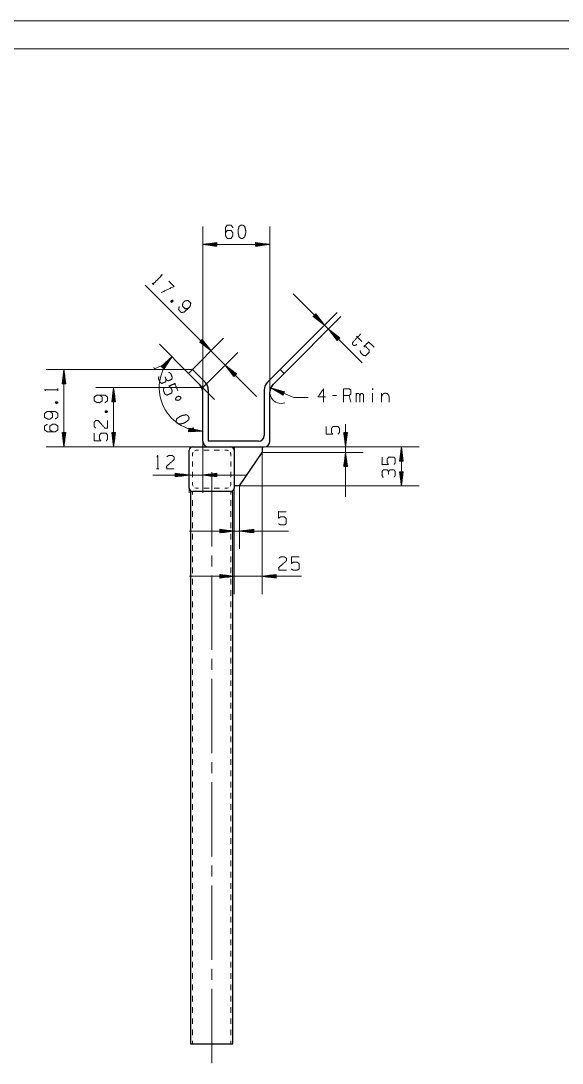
# Model space of a CAD drawing. Header units: millimetres. Extents: x 0 to 420, y 0 to 297.
# Drawn here: x 202.9 to 299.6, y 110.7 to 297 of the extents above; entities that cross this region are included whole.
import ezdxf

# ---------------------------------------------------------------- set-up
doc = ezdxf.new("R2010")
doc.units = ezdxf.units.MM
doc.layers.add('101', color=7, linetype='Continuous', true_color=0xffffff)

msp = doc.modelspace()

# ---------------------------------------------------------------- linework, layer by layer
at = {"layer": '101', "color": 133, "linetype": 'Continuous', "lineweight": 18}
for p, q in [((420, 297), (0, 297)), ((415, 292), (25, 292))]:
    msp.add_line(p, q, dxfattribs=at)
at = {"layer": '101', "color": 22, "linetype": 'Continuous', "lineweight": 18}
for p, q in [((235.39, 230.61), (235.39, 260.21)), ((247.39, 230.61), (247.39, 260.21)), ((237.93, 257.37), (235.39, 257.03)), ((237.93, 257.16), (236.36, 257.16)), ((237.93, 257.21), (236.74, 257.21)), ((237.93, 257.26), (237.13, 257.26)), ((237.93, 257.31), (237.51, 257.31)), ((237.93, 257.36), (237.9, 257.36)), ((237.93, 257.36), (237.9, 257.36)), ((237.93, 256.7), (237.93, 257.37)), ((244.85, 257.37), (244.85, 256.7)), ((247.39, 257.03), (244.85, 257.37)), ((244.85, 257.36), (244.88, 257.36)), ((244.85, 257.36), (244.88, 257.36)), ((244.85, 257.31), (245.27, 257.31)), ((244.85, 257.26), (245.66, 257.26)), ((244.85, 257.21), (246.04, 257.21)), ((244.85, 257.16), (246.43, 257.16)), ((235.39, 257.03), (237.93, 256.7)), ((247.39, 257.03), (235.39, 257.03)), ((237.93, 257.06), (235.58, 257.06)), ((237.93, 257.01), (235.58, 257.01)), ((237.93, 257.11), (235.97, 257.11)), ((237.93, 256.96), (235.97, 256.96)), ((237.93, 256.9), (236.36, 256.9)), ((237.93, 256.85), (236.74, 256.85)), ((237.93, 256.8), (237.13, 256.8)), ((237.93, 256.75), (237.51, 256.75)), ((237.93, 256.7), (237.9, 256.7)), ((237.93, 256.7), (237.9, 256.7)), ((244.85, 257.11), (246.81, 257.11)), ((244.85, 257.06), (247.2, 257.06)), ((244.85, 256.7), (247.39, 257.03)), ((244.85, 257.01), (247.2, 257.01)), ((244.85, 256.96), (246.81, 256.96)), ((244.85, 256.9), (246.43, 256.9)), ((244.85, 256.85), (246.04, 256.85)), ((244.85, 256.8), (245.66, 256.8)), ((244.85, 256.75), (245.27, 256.75)), ((244.85, 256.7), (244.88, 256.7)), ((244.85, 256.7), (244.88, 256.7)), ((225.13, 249.75), (245.03, 229.85)), ((263.88, 235.89), (251.54, 248.22)), ((249.22, 234.68), (259.4, 244.86)), ((249.93, 233.97), (260.1, 244.15)), ((255.59, 244.64), (255.12, 244.17)), ((255.12, 244.17), (255.14, 244.15)), ((255.12, 244.17), (255.14, 244.15)), ((255.12, 244.17), (257.15, 242.61)), ((255.16, 244.21), (255.45, 243.91)), ((255.19, 244.25), (255.76, 243.68)), ((255.23, 244.28), (256.07, 243.44)), ((255.26, 244.32), (256.38, 243.2)), ((255.3, 244.35), (256.69, 242.97)), ((255.34, 244.39), (257, 242.73)), ((255.37, 244.42), (257.03, 242.77)), ((255.41, 244.46), (256.8, 243.07)), ((255.44, 244.5), (256.56, 243.38)), ((255.48, 244.53), (256.32, 243.69)), ((255.52, 244.57), (256.08, 244)), ((255.55, 244.6), (255.85, 244.31)), ((255.59, 244.64), (255.61, 244.62)), ((255.59, 244.64), (255.61, 244.62)), ((257.15, 242.61), (255.59, 244.64)), ((259.89, 240.34), (257.86, 241.9)), ((257.86, 241.9), (259.42, 239.87)), ((259.64, 240.09), (257.98, 241.75)), ((259.67, 240.13), (258.01, 241.79)), ((259.6, 240.05), (258.21, 241.44)), ((259.71, 240.16), (258.32, 241.55)), ((259.56, 240.02), (258.45, 241.13)), ((259.74, 240.2), (258.63, 241.31)), ((259.53, 239.98), (258.69, 240.82)), ((259.49, 239.95), (258.92, 240.51)), ((259.78, 240.23), (258.94, 241.07)), ((259.82, 240.27), (259.25, 240.84)), ((259.85, 240.31), (259.56, 240.6)), ((259.89, 240.34), (259.86, 240.36)), ((259.89, 240.34), (259.86, 240.36)), ((232.86, 233.97), (227.64, 239.19)), ((232.86, 233.97), (239.13, 240.25)), ((235.32, 240.03), (234.85, 239.56)), ((234.85, 239.56), (234.88, 239.54)), ((234.85, 239.56), (234.88, 239.54)), ((234.85, 239.56), (236.88, 238)), ((234.89, 239.6), (235.18, 239.3)), ((234.92, 239.63), (235.49, 239.07)), ((234.96, 239.67), (235.8, 238.83)), ((235, 239.71), (236.11, 238.59)), ((235.03, 239.74), (236.42, 238.36)), ((235.07, 239.78), (236.73, 238.12)), ((235.1, 239.81), (236.76, 238.15)), ((235.14, 239.85), (236.53, 238.46)), ((235.18, 239.89), (236.29, 238.77)), ((235.21, 239.92), (236.05, 239.08)), ((235.25, 239.96), (235.82, 239.39)), ((235.28, 239.99), (235.58, 239.7)), ((235.32, 240.03), (235.34, 240.01)), ((235.32, 240.03), (235.34, 240.01)), ((236.88, 238), (235.32, 240.03)), ((259.46, 239.91), (259.16, 240.21)), ((259.42, 239.87), (259.4, 239.9)), ((259.42, 239.87), (259.4, 239.9)), ((259.42, 239.87), (259.89, 240.34)), ((229.89, 236.94), (227.99, 235.22)), ((228.22, 235.02), (229.74, 236.81)), ((228.26, 234.99), (229.78, 236.78)), ((228.5, 234.79), (229.89, 236.94)), ((235.39, 231.44), (241.66, 237.71)), ((227.99, 235.22), (228.01, 235.25)), ((227.99, 235.22), (228.01, 235.25)), ((227.99, 235.22), (228.5, 234.79)), ((228.03, 235.19), (228.3, 235.51)), ((228.07, 235.16), (228.59, 235.77)), ((228.11, 235.12), (228.88, 236.03)), ((228.15, 235.09), (229.17, 236.29)), ((228.18, 235.06), (229.45, 236.55)), ((228.3, 234.96), (229.57, 236.45)), ((228.34, 234.92), (229.36, 236.12)), ((228.38, 234.89), (229.15, 235.8)), ((228.42, 234.86), (228.94, 235.47)), ((228.45, 234.83), (228.73, 235.14)), ((228.49, 234.79), (228.51, 234.82)), ((228.49, 234.79), (228.51, 234.82)), ((241.45, 233.9), (239.42, 235.46)), ((239.42, 235.46), (240.98, 233.43)), ((241.2, 233.65), (239.54, 235.31)), ((241.23, 233.69), (239.57, 235.35)), ((241.16, 233.61), (239.77, 235)), ((241.27, 233.72), (239.88, 235.11)), ((241.3, 233.76), (240.19, 234.87)), ((233.56, 234.68), (207.42, 234.68)), ((210.59, 234.68), (210.26, 232.14)), ((210.36, 232.14), (210.36, 232.94)), ((210.41, 232.14), (210.41, 233.33)), ((210.46, 232.14), (210.46, 233.72)), ((210.51, 232.14), (210.51, 234.1)), ((210.57, 232.14), (210.57, 234.49)), ((210.92, 232.14), (210.59, 234.68)), ((210.59, 220.85), (210.59, 234.68)), ((210.62, 232.14), (210.62, 234.49)), ((210.67, 232.14), (210.67, 234.1)), ((210.72, 232.14), (210.72, 233.72)), ((210.77, 232.14), (210.77, 233.33)), ((210.82, 232.14), (210.82, 232.94)), ((241.12, 233.58), (240.01, 234.69)), ((241.09, 233.54), (240.25, 234.38)), ((241.05, 233.51), (240.48, 234.08)), ((241.34, 233.79), (240.5, 234.64)), ((241.02, 233.47), (240.72, 233.77)), ((241.38, 233.83), (240.81, 234.4)), ((240.98, 233.43), (240.96, 233.46)), ((240.98, 233.43), (240.96, 233.46)), ((240.98, 233.43), (241.45, 233.9)), ((241.41, 233.87), (241.12, 234.16)), ((241.45, 233.9), (241.43, 233.92)), ((241.45, 233.9), (241.43, 233.92)), ((210.26, 232.14), (210.26, 232.17)), ((210.26, 232.14), (210.26, 232.17)), ((210.26, 232.14), (210.92, 232.14)), ((210.31, 232.14), (210.31, 232.56)), ((210.87, 232.14), (210.87, 232.56)), ((210.92, 232.14), (210.92, 232.17)), ((210.92, 232.14), (210.92, 232.17)), ((235.39, 231.44), (216.3, 231.44)), ((219.47, 231.44), (219.14, 228.9)), ((219.44, 228.9), (219.44, 231.24)), ((219.8, 228.9), (219.47, 231.44)), ((219.47, 231.44), (219.47, 220.85)), ((219.5, 228.9), (219.5, 231.24)), ((250.02, 230.71), (247.54, 231.37)), ((247.54, 231.37), (249.76, 230.09)), ((251.69, 229.66), (247.54, 231.37)), ((249.88, 230.38), (247.71, 231.28)), ((249.9, 230.43), (247.73, 231.32)), ((249.86, 230.33), (248.05, 231.08)), ((249.92, 230.47), (248.11, 231.22)), ((249.94, 230.52), (248.48, 231.12)), ((219.19, 228.9), (219.19, 229.32)), ((219.24, 228.9), (219.24, 229.7)), ((219.29, 228.9), (219.29, 230.09)), ((219.34, 228.9), (219.34, 230.47)), ((219.39, 228.9), (219.39, 230.86)), ((219.55, 228.9), (219.55, 230.86)), ((219.6, 228.9), (219.6, 230.47)), ((219.65, 228.9), (219.65, 230.09)), ((219.7, 228.9), (219.7, 229.7)), ((219.75, 228.9), (219.75, 229.32)), ((249.84, 230.29), (248.39, 230.89)), ((249.82, 230.24), (248.72, 230.69)), ((249.96, 230.57), (248.86, 231.02)), ((249.8, 230.19), (249.06, 230.5)), ((249.98, 230.61), (249.24, 230.92)), ((249.78, 230.14), (249.4, 230.3)), ((250, 230.66), (249.61, 230.82)), ((249.76, 230.1), (249.73, 230.11)), ((249.76, 230.1), (249.73, 230.11)), ((249.76, 230.09), (250.02, 230.71)), ((250.02, 230.71), (249.99, 230.72)), ((250.02, 230.71), (249.99, 230.72)), ((254.23, 229.66), (251.69, 229.66)), ((219.14, 228.9), (219.14, 228.93)), ((219.14, 228.9), (219.14, 228.93)), ((219.14, 228.9), (219.8, 228.9)), ((219.8, 228.9), (219.8, 228.93)), ((219.8, 228.9), (219.8, 228.93)), ((232.89, 224.19), (232.83, 223.53)), ((232.83, 223.53), (235.39, 223.65)), ((232.84, 223.63), (233.64, 223.57)), ((232.85, 223.78), (234.81, 223.62)), ((232.85, 223.73), (234.42, 223.6)), ((232.85, 223.68), (234.03, 223.59)), ((232.86, 223.88), (235.2, 223.69)), ((232.86, 223.83), (235.2, 223.64)), ((232.87, 224.04), (234.06, 223.94)), ((232.87, 223.99), (234.44, 223.86)), ((232.87, 223.93), (234.82, 223.78)), ((232.88, 224.14), (233.3, 224.1)), ((232.88, 224.09), (233.68, 224.02)), ((232.89, 224.19), (232.92, 224.19)), ((232.89, 224.19), (232.92, 224.19)), ((235.39, 223.65), (232.89, 224.19)), ((260.92, 224.9), (260.92, 211.91)), ((210.26, 223.39), (210.26, 223.36)), ((210.26, 223.39), (210.26, 223.36)), ((210.26, 223.39), (210.59, 220.85)), ((210.92, 223.39), (210.26, 223.39)), ((210.31, 223.39), (210.31, 222.97)), ((210.36, 223.39), (210.36, 222.59)), ((210.41, 223.39), (210.41, 222.2)), ((210.46, 223.39), (210.46, 221.82)), ((210.51, 223.39), (210.51, 221.43)), ((210.57, 223.39), (210.57, 221.04)), ((210.59, 220.85), (210.92, 223.39)), ((210.62, 223.39), (210.62, 221.04)), ((210.67, 223.39), (210.67, 221.43)), ((210.72, 223.39), (210.72, 221.82)), ((210.77, 223.39), (210.77, 222.2)), ((210.82, 223.39), (210.82, 222.59)), ((210.87, 223.39), (210.87, 222.97)), ((210.92, 223.39), (210.92, 223.36)), ((210.92, 223.39), (210.92, 223.36)), ((219.14, 223.39), (219.14, 223.36)), ((219.14, 223.39), (219.14, 223.36)), ((219.14, 223.39), (219.47, 220.85)), ((219.8, 223.39), (219.14, 223.39)), ((219.19, 223.39), (219.19, 222.97)), ((219.24, 223.39), (219.24, 222.59)), ((219.29, 223.39), (219.29, 222.2)), ((219.34, 223.39), (219.34, 221.82)), ((219.39, 223.39), (219.39, 221.43)), ((219.44, 223.39), (219.44, 221.04)), ((219.47, 220.85), (219.8, 223.39)), ((219.5, 223.39), (219.5, 221.04)), ((219.55, 223.39), (219.55, 221.43)), ((219.6, 223.39), (219.6, 221.82)), ((219.65, 223.39), (219.65, 222.2)), ((219.7, 223.39), (219.7, 222.59)), ((219.75, 223.39), (219.75, 222.97)), ((219.8, 223.39), (219.8, 223.36)), ((219.8, 223.39), (219.8, 223.36)), ((232.83, 223.53), (232.86, 223.53)), ((232.83, 223.53), (232.86, 223.53)), ((232.84, 223.58), (233.25, 223.55)), ((235.39, 221.85), (235.39, 212.64)), ((260.59, 223.39), (260.59, 223.36)), ((260.59, 223.39), (260.59, 223.36)), ((260.59, 223.39), (260.92, 220.85)), ((261.26, 223.39), (260.59, 223.39)), ((260.64, 223.39), (260.64, 222.97)), ((260.69, 223.39), (260.69, 222.59)), ((260.74, 223.39), (260.74, 222.2)), ((260.79, 223.39), (260.79, 221.82)), ((260.85, 223.39), (260.85, 221.43)), ((260.9, 223.39), (260.9, 221.04)), ((260.92, 220.85), (261.26, 223.39)), ((260.95, 223.39), (260.95, 221.04)), ((261, 223.39), (261, 221.43)), ((261.05, 223.39), (261.05, 221.82)), ((261.1, 223.39), (261.1, 222.2)), ((261.15, 223.39), (261.15, 222.59)), ((261.2, 223.39), (261.2, 222.97)), ((261.25, 223.39), (261.25, 223.36)), ((261.25, 223.39), (261.25, 223.36)), ((236.39, 220.85), (207.42, 220.85)), ((233.59, 220.85), (216.3, 220.85)), ((245.99, 220.85), (274.08, 220.85)), ((246.39, 220.85), (264.1, 220.85)), ((270.9, 220.85), (270.57, 218.31)), ((270.78, 218.31), (270.78, 219.89)), ((270.83, 218.31), (270.83, 220.27)), ((270.88, 218.31), (270.88, 220.66)), ((271.24, 218.31), (270.9, 220.85)), ((270.9, 220.85), (270.9, 213.85)), ((270.93, 218.31), (270.93, 220.66)), ((270.98, 218.31), (270.98, 220.27)), ((271.03, 218.31), (271.03, 219.89)), ((245.99, 219.85), (264.1, 219.85)), ((245.99, 219.85), (245.99, 194.53)), ((260.92, 219.85), (260.59, 217.31)), ((260.69, 217.31), (260.69, 218.12)), ((260.74, 217.31), (260.74, 218.5)), ((260.79, 217.31), (260.79, 218.89)), ((260.85, 217.31), (260.85, 219.27)), ((260.9, 217.31), (260.9, 219.66)), ((261.26, 217.31), (260.92, 219.85)), ((260.95, 217.31), (260.95, 219.66)), ((261, 217.31), (261, 219.27)), ((261.05, 217.31), (261.05, 218.89)), ((261.1, 217.31), (261.1, 218.5)), ((261.15, 217.31), (261.15, 218.12)), ((270.57, 218.31), (270.57, 218.34)), ((270.57, 218.31), (270.57, 218.34)), ((270.57, 218.31), (271.24, 218.31)), ((270.62, 218.31), (270.62, 218.73)), ((270.68, 218.31), (270.68, 219.12)), ((270.73, 218.31), (270.73, 219.5)), ((271.08, 218.31), (271.08, 219.5)), ((271.13, 218.31), (271.13, 219.12)), ((271.18, 218.31), (271.18, 218.73)), ((271.23, 218.31), (271.23, 218.34)), ((271.23, 218.31), (271.23, 218.34)), ((230.45, 216.14), (230.48, 216.14)), ((230.45, 216.14), (230.48, 216.14)), ((230.45, 216.14), (230.45, 215.48)), ((232.99, 215.81), (230.45, 216.14)), ((237.93, 216.14), (235.39, 215.81)), ((237.93, 216.14), (237.9, 216.14)), ((237.93, 216.14), (237.9, 216.14)), ((237.93, 215.48), (237.93, 216.14)), ((260.59, 217.31), (260.59, 217.34)), ((260.59, 217.31), (260.59, 217.34)), ((260.59, 217.31), (261.26, 217.31)), ((260.64, 217.31), (260.64, 217.73)), ((261.2, 217.31), (261.2, 217.73)), ((261.25, 217.31), (261.25, 217.34)), ((261.25, 217.31), (261.25, 217.34)), ((270.57, 216.39), (270.57, 216.36)), ((270.57, 216.39), (270.57, 216.36)), ((270.57, 216.39), (270.9, 213.85)), ((271.24, 216.39), (270.57, 216.39)), ((270.62, 216.39), (270.62, 215.97)), ((270.68, 216.39), (270.68, 215.59)), ((270.73, 216.39), (270.73, 215.2)), ((270.78, 216.39), (270.78, 214.82)), ((270.83, 216.39), (270.83, 214.43)), ((270.88, 216.39), (270.88, 214.05)), ((270.9, 213.85), (271.24, 216.39)), ((270.93, 216.39), (270.93, 214.05)), ((270.98, 216.39), (270.98, 214.43)), ((271.03, 216.39), (271.03, 214.82)), ((271.08, 216.39), (271.08, 215.2)), ((271.13, 216.39), (271.13, 215.59)), ((271.18, 216.39), (271.18, 215.97)), ((271.23, 216.39), (271.23, 216.36)), ((271.23, 216.39), (271.23, 216.36)), ((226.5, 215.81), (243.33, 215.81)), ((230.45, 216.09), (230.87, 216.09)), ((230.45, 216.04), (231.26, 216.04)), ((230.45, 215.99), (231.64, 215.99)), ((230.45, 215.94), (232.03, 215.94)), ((230.45, 215.89), (232.41, 215.89)), ((230.45, 215.84), (232.8, 215.84)), ((230.45, 215.48), (232.99, 215.81)), ((230.45, 215.79), (232.8, 215.79)), ((230.45, 215.73), (232.41, 215.73)), ((230.45, 215.68), (232.03, 215.68)), ((230.45, 215.63), (231.64, 215.63)), ((230.45, 215.58), (231.26, 215.58)), ((230.45, 215.53), (230.87, 215.53)), ((230.45, 215.48), (230.48, 215.48)), ((230.45, 215.48), (230.48, 215.48)), ((235.39, 215.81), (237.93, 215.48)), ((237.93, 215.84), (235.58, 215.84)), ((237.93, 215.79), (235.58, 215.79)), ((237.93, 215.89), (235.97, 215.89)), ((237.93, 215.73), (235.97, 215.73)), ((237.93, 215.94), (236.36, 215.94)), ((237.93, 215.68), (236.36, 215.68)), ((237.93, 215.99), (236.74, 215.99)), ((237.93, 215.63), (236.74, 215.63)), ((237.93, 216.04), (237.13, 216.04)), ((237.93, 215.58), (237.13, 215.58)), ((237.93, 216.09), (237.51, 216.09)), ((237.93, 215.53), (237.51, 215.53)), ((237.93, 215.48), (237.9, 215.48)), ((237.93, 215.48), (237.9, 215.48)), ((232.99, 213.45), (232.99, 212.64)), ((240.99, 213.85), (240.99, 202.61)), ((240.99, 213.45), (240.99, 194.53)), ((241.99, 213.85), (241.99, 202.61)), ((241.99, 213.85), (274.08, 213.85)), ((233.05, 205.79), (250.75, 205.79)), ((238.45, 206.12), (238.48, 206.12)), ((238.45, 206.12), (238.48, 206.12)), ((238.45, 206.12), (238.45, 205.45)), ((240.99, 205.79), (238.45, 206.12)), ((238.45, 206.07), (238.87, 206.07)), ((238.45, 206.02), (239.26, 206.02)), ((238.45, 205.97), (239.64, 205.97)), ((238.45, 205.92), (240.03, 205.92)), ((238.45, 205.87), (240.41, 205.87)), ((238.45, 205.81), (240.8, 205.81)), ((238.45, 205.45), (240.99, 205.79)), ((238.45, 205.76), (240.8, 205.76)), ((238.45, 205.71), (240.41, 205.71)), ((238.45, 205.66), (240.03, 205.66)), ((238.45, 205.61), (239.64, 205.61)), ((238.45, 205.56), (239.26, 205.56)), ((238.45, 205.51), (238.87, 205.51)), ((238.45, 205.46), (238.48, 205.46)), ((238.45, 205.46), (238.48, 205.46)), ((244.53, 206.12), (241.99, 205.79)), ((241.99, 205.79), (244.53, 205.45)), ((244.53, 205.81), (242.18, 205.81)), ((244.53, 205.76), (242.18, 205.76)), ((244.53, 205.87), (242.57, 205.87)), ((244.53, 205.71), (242.57, 205.71)), ((244.53, 205.92), (242.96, 205.92)), ((244.53, 205.66), (242.96, 205.66)), ((244.53, 205.97), (243.34, 205.97)), ((244.53, 205.61), (243.34, 205.61)), ((244.53, 206.02), (243.73, 206.02)), ((244.53, 205.56), (243.73, 205.56)), ((244.53, 206.07), (244.11, 206.07)), ((244.53, 205.51), (244.11, 205.51)), ((244.53, 206.12), (244.5, 206.12)), ((244.53, 206.12), (244.5, 206.12)), ((244.53, 205.46), (244.5, 205.46)), ((244.53, 205.46), (244.5, 205.46)), ((244.53, 205.45), (244.53, 206.12)), ((253.05, 197.71), (233.05, 197.71)), ((238.45, 198.04), (238.48, 198.04)), ((238.45, 198.04), (238.48, 198.04)), ((238.45, 198.04), (238.45, 197.37)), ((240.99, 197.71), (238.45, 198.04)), ((238.45, 197.98), (238.87, 197.98)), ((238.45, 197.93), (239.26, 197.93)), ((238.45, 197.88), (239.64, 197.88)), ((238.45, 197.83), (240.03, 197.83)), ((238.45, 197.78), (240.41, 197.78)), ((238.45, 197.73), (240.8, 197.73)), ((238.45, 197.37), (240.99, 197.71)), ((238.45, 197.68), (240.8, 197.68)), ((238.45, 197.63), (240.41, 197.63)), ((238.45, 197.58), (240.03, 197.58)), ((238.45, 197.53), (239.64, 197.53)), ((248.53, 198.04), (245.99, 197.71)), ((245.99, 197.71), (248.53, 197.37)), ((248.53, 197.73), (246.18, 197.73)), ((248.53, 197.68), (246.18, 197.68)), ((248.53, 197.78), (246.57, 197.78)), ((248.53, 197.63), (246.57, 197.63)), ((248.53, 197.83), (246.96, 197.83)), ((248.53, 197.58), (246.96, 197.58)), ((248.53, 197.88), (247.34, 197.88)), ((248.53, 197.53), (247.34, 197.53)), ((248.53, 197.93), (247.73, 197.93)), ((248.53, 197.98), (248.11, 197.98)), ((248.53, 198.04), (248.5, 198.04)), ((248.53, 198.04), (248.5, 198.04)), ((248.53, 197.37), (248.53, 198.04)), ((238.45, 197.48), (239.26, 197.48)), ((238.45, 197.43), (238.87, 197.43)), ((238.45, 197.38), (238.48, 197.38)), ((238.45, 197.38), (238.48, 197.38)), ((248.53, 197.48), (247.73, 197.48)), ((248.53, 197.43), (248.11, 197.43)), ((248.53, 197.38), (248.5, 197.38)), ((248.53, 197.38), (248.5, 197.38))]:
    msp.add_line(p, q, dxfattribs=at)
at = {"layer": '101', "color": 72, "linetype": 'Continuous', "lineweight": 18}
for p, q in [((226.35, 250.08), (226.65, 249.78)), ((229.98, 247.09), (229.79, 246.67)), ((262.89, 240.64), (263.83, 239.7)), ((226.67, 235.01), (226.83, 234.62)), ((209.5, 230.84), (209.5, 231.26)), ((259.28, 230.05), (258.6, 230.05)), ((261.89, 228.85), (261.55, 230.05)), ((262.82, 228.85), (262.82, 230.42)), ((265.77, 230.42), (265.77, 228.85)), ((267.37, 230.42), (267.37, 228.85)), ((209.05, 228.69), (209.47, 228.84)), ((217.93, 227.06), (218.35, 227.22)), ((227.14, 216.9), (227.56, 216.9))]:
    msp.add_line(p, q, dxfattribs=at)
at = {"layer": '101', "color": 92, "linetype": 'Continuous', "lineweight": 25}
for p, q in [((232.86, 233.97), (233.56, 234.68)), ((234.81, 232.02), (232.86, 233.97)), ((233.56, 234.68), (235.81, 232.44)), ((249.22, 234.68), (246.98, 232.44)), ((247.98, 232.02), (249.93, 233.97)), ((249.93, 233.97), (249.22, 234.68)), ((235.39, 221.85), (235.39, 230.61)), ((236.39, 231.02), (236.39, 221.85)), ((246.39, 231.02), (246.39, 222.85)), ((247.39, 221.85), (247.39, 230.61)), ((245.39, 221.85), (236.39, 221.85)), ((240.39, 220.85), (246.39, 220.85)), ((233.19, 212.85), (233.19, 114.15)), ((240.79, 114.15), (240.79, 212.85))]:
    msp.add_line(p, q, dxfattribs=at)
at = {"layer": '101', "color": 151, "linetype": 'Continuous', "lineweight": 18}
for p, q in [((235.39, 230.61), (235.39, 234.44)), ((234.81, 232.02), (237.51, 229.32)), ((236.99, 199.44), (236.99, 201.45)), ((236.99, 184.56), (236.99, 197.86)), ((236.99, 180.97), (236.99, 182.98)), ((236.99, 166.09), (236.99, 179.38)), ((236.99, 162.5), (236.99, 164.51)), ((236.99, 147.62), (236.99, 160.91)), ((236.99, 144.03), (236.99, 146.03)), ((236.99, 129.15), (236.99, 142.44)), ((236.99, 125.55), (236.99, 127.56))]:
    msp.add_line(p, q, dxfattribs=at)
at = {"layer": '101', "color": 72, "linetype": 'Continuous', "lineweight": 25}
for p, q in [((232.99, 213.45), (232.99, 220.25)), ((233.59, 220.85), (240.39, 220.85)), ((240.99, 220.85), (240.99, 220.25)), ((240.99, 220.25), (240.99, 213.45)), ((245.99, 220.85), (245.99, 219.85)), ((241.99, 213.85), (245.99, 219.85)), ((240.39, 212.85), (233.59, 212.85)), ((241.99, 213.85), (240.99, 213.85))]:
    msp.add_line(p, q, dxfattribs=at)
at = {"layer": '101', "color": 53, "linetype": 'Continuous', "lineweight": 18}
for p, q in [((233.59, 219.65), (233.68, 219.86)), ((233.98, 220.16), (234.19, 220.25)), ((234.19, 220.25), (234.66, 220.25)), ((235.59, 220.25), (236.52, 220.25)), ((237.46, 220.25), (238.39, 220.25)), ((239.32, 220.25), (239.79, 220.25)), ((239.79, 220.25), (240, 220.16)), ((240.3, 219.86), (240.39, 219.65)), ((233.59, 219.19), (233.59, 219.65)), ((233.59, 217.32), (233.59, 218.25)), ((240.39, 219.65), (240.39, 219.19)), ((240.39, 218.25), (240.39, 217.32)), ((233.59, 215.45), (233.59, 216.39)), ((240.39, 216.39), (240.39, 215.45)), ((233.59, 214.05), (233.59, 214.52)), ((240.39, 214.52), (240.39, 214.05)), ((233.68, 213.84), (233.59, 214.05)), ((233.59, 212.85), (233.59, 212.35)), ((234.19, 213.45), (233.98, 213.54)), ((234.66, 213.45), (234.19, 213.45)), ((236.52, 213.45), (235.59, 213.45)), ((238.39, 213.45), (237.46, 213.45)), ((239.79, 213.45), (239.32, 213.45)), ((240, 213.54), (239.79, 213.45)), ((240.39, 214.05), (240.3, 213.84)), ((240.39, 212.35), (240.39, 212.85)), ((233.59, 211.34), (233.59, 210.33)), ((240.39, 210.33), (240.39, 211.34)), ((233.59, 209.33), (233.59, 208.32)), ((240.39, 208.32), (240.39, 209.33)), ((233.59, 207.31), (233.59, 206.31)), ((240.39, 206.31), (240.39, 207.31)), ((233.59, 205.3), (233.59, 204.29)), ((240.39, 204.29), (240.39, 205.3)), ((233.59, 203.28), (233.59, 202.28)), ((240.39, 202.28), (240.39, 203.28)), ((233.59, 201.27), (233.59, 200.26)), ((240.39, 200.26), (240.39, 201.27)), ((233.59, 199.26), (233.59, 198.25)), ((240.39, 198.25), (240.39, 199.26)), ((233.59, 197.24), (233.59, 196.23)), ((240.39, 196.23), (240.39, 197.24)), ((233.59, 195.23), (233.59, 194.22)), ((240.39, 194.22), (240.39, 195.23)), ((233.59, 193.21), (233.59, 192.21)), ((240.39, 192.21), (240.39, 193.21)), ((233.59, 191.2), (233.59, 190.19)), ((240.39, 190.19), (240.39, 191.2)), ((233.59, 189.18), (233.59, 188.18)), ((240.39, 188.18), (240.39, 189.18)), ((233.59, 187.17), (233.59, 186.16)), ((240.39, 186.16), (240.39, 187.17)), ((233.59, 185.16), (233.59, 184.15)), ((240.39, 184.15), (240.39, 185.16)), ((233.59, 183.14), (233.59, 182.13)), ((240.39, 182.13), (240.39, 183.14)), ((233.59, 181.13), (233.59, 180.12)), ((240.39, 180.12), (240.39, 181.13)), ((233.59, 179.11), (233.59, 178.11)), ((240.39, 178.11), (240.39, 179.11)), ((233.59, 177.1), (233.59, 176.09)), ((240.39, 176.09), (240.39, 177.1)), ((233.59, 175.08), (233.59, 174.08)), ((240.39, 174.08), (240.39, 175.08)), ((233.59, 173.07), (233.59, 172.06)), ((240.39, 172.06), (240.39, 173.07)), ((233.59, 171.06), (233.59, 170.05)), ((240.39, 170.05), (240.39, 171.06)), ((233.59, 169.04), (233.59, 168.03)), ((240.39, 168.03), (240.39, 169.04)), ((233.59, 167.03), (233.59, 166.02)), ((240.39, 166.02), (240.39, 167.03)), ((233.59, 165.01), (233.59, 164.01)), ((240.39, 164.01), (240.39, 165.01)), ((233.59, 163), (233.59, 161.99)), ((240.39, 161.99), (240.39, 163)), ((233.59, 160.98), (233.59, 159.98)), ((240.39, 159.98), (240.39, 160.98)), ((233.59, 158.97), (233.59, 157.96)), ((240.39, 157.96), (240.39, 158.97)), ((233.59, 156.96), (233.59, 155.95)), ((240.39, 155.95), (240.39, 156.96)), ((233.59, 154.94), (233.59, 153.93)), ((240.39, 153.93), (240.39, 154.94)), ((233.59, 152.93), (233.59, 151.92)), ((240.39, 151.92), (240.39, 152.93)), ((233.59, 150.91), (233.59, 149.91)), ((240.39, 149.91), (240.39, 150.91)), ((233.59, 148.9), (233.59, 147.89)), ((240.39, 147.89), (240.39, 148.9)), ((233.59, 146.88), (233.59, 145.88)), ((240.39, 145.88), (240.39, 146.88)), ((233.59, 144.87), (233.59, 143.86)), ((240.39, 143.86), (240.39, 144.87)), ((233.59, 142.86), (233.59, 141.85)), ((240.39, 141.85), (240.39, 142.86)), ((233.59, 140.84), (233.59, 139.83)), ((240.39, 139.83), (240.39, 140.84)), ((233.59, 138.83), (233.59, 137.82)), ((240.39, 137.82), (240.39, 138.83)), ((233.59, 136.81), (233.59, 135.81)), ((240.39, 135.81), (240.39, 136.81)), ((233.59, 134.8), (233.59, 133.79)), ((240.39, 133.79), (240.39, 134.8)), ((233.59, 132.78), (233.59, 131.78)), ((240.39, 131.78), (240.39, 132.78)), ((233.59, 130.77), (233.59, 129.76)), ((240.39, 129.76), (240.39, 130.77)), ((233.59, 128.76), (233.59, 127.75)), ((240.39, 127.75), (240.39, 128.76)), ((233.59, 126.74), (233.59, 125.73)), ((240.39, 125.73), (240.39, 126.74)), ((233.59, 124.73), (233.59, 123.72)), ((240.39, 123.72), (240.39, 124.73)), ((233.59, 122.71), (233.59, 121.71)), ((240.39, 121.71), (240.39, 122.71)), ((233.59, 120.7), (233.59, 119.69)), ((240.39, 119.69), (240.39, 120.7)), ((233.59, 118.68), (233.59, 117.68)), ((240.39, 117.68), (240.39, 118.68)), ((233.59, 116.67), (233.59, 115.66)), ((240.39, 115.66), (240.39, 116.67)), ((233.59, 114.66), (233.59, 114.15)), ((240.39, 114.15), (240.39, 114.66))]:
    msp.add_line(p, q, dxfattribs=at)
at = {"layer": '101', "color": 22, "linetype": 'Continuous', "lineweight": 18}
for centre, radius, end in [((235.39, 231.44), 7.78, 270), ((249.39, 230.61), 2, 290.4683)]:
    msp.add_arc(centre, radius, 135, end, dxfattribs=at)
at = {"layer": '101', "color": 92, "linetype": 'Continuous', "lineweight": 25}
for centre, radius, start, end in [((233.39, 230.61), 2, 0, 45), ((234.39, 231.02), 2, 0, 45), ((248.39, 231.02), 2, 135, 180), ((249.39, 230.61), 2, 135, 180), ((236.39, 221.85), 1, 180, 270), ((245.39, 222.85), 1, 270, 0), ((246.39, 221.85), 1, 270, 0)]:
    msp.add_arc(centre, radius, start, end, dxfattribs=at)
at = {"layer": '101', "color": 72, "linetype": 'Continuous', "lineweight": 25}
for centre, start, end in [((233.59, 220.25), 90, 180), ((240.39, 220.25), 0, 90), ((233.59, 213.45), 180, 270), ((240.39, 213.45), 270, 0)]:
    msp.add_arc(centre, 0.6, start, end, dxfattribs=at)
at = {"layer": '101', "color": 72, "linetype": 'Continuous', "lineweight": 18}
for points, knots in [([(239.45, 259.07), (239.77, 259.55), (240.46, 259.55), (240.79, 259.07), (240.79, 258.6), (240.46, 258.12), (239.77, 258.12), (239.45, 258.6), (239.45, 260.02), (239.77, 260.5), (240.46, 260.5), (240.79, 260.02)], [0, 0, 0.076965, 0.169761, 0.248075, 0.312018, 0.390332, 0.483128, 0.560093, 0.751925, 0.82889, 0.921686, 1, 1]), ([(242.56, 258.12), (242.89, 258.37), (243.07, 259.07), (243.07, 259.55), (242.89, 260.27), (242.56, 260.5), (242.22, 260.5), (241.89, 260.27), (241.71, 259.55), (241.73, 259.07), (241.89, 258.37), (242.22, 258.12), (242.56, 258.12)], [0, 0, 0.067528, 0.183972, 0.260585, 0.380944, 0.446144, 0.500307, 0.565506, 0.685864, 0.762531, 0.878309, 0.945837, 1, 1]), ([(227.94, 251.56), (228.18, 251.61), (226.5, 249.93)], [0, 0, 0.093491, 1, 1]), ([(227.99, 248.44), (230.27, 249.52), (229.32, 250.47)], [0, 0, 0.652471, 1, 1]), ([(229.68, 246.79), (229.79, 246.67), (230.01, 246.77), (230.09, 246.97), (229.98, 247.09), (229.77, 247.01), (229.68, 246.79), (230.09, 246.97)], [0, 0, 0.093982, 0.236792, 0.365967, 0.45994, 0.589103, 0.731913, 1, 1]), ([(231.19, 245.91), (231.08, 245.35), (231.57, 244.86), (232.14, 244.96), (233.15, 245.97), (233.25, 246.54), (232.76, 247.03), (232.2, 246.92), (231.85, 246.59), (231.75, 246.02), (232.24, 245.53), (232.81, 245.63)], [0, 0, 0.076855, 0.169523, 0.247727, 0.439296, 0.5175, 0.610168, 0.687026, 0.750925, 0.829128, 0.921796, 1, 1]), ([(262.95, 239.17), (262.64, 238.99), (262.36, 238.98), (262.18, 239.16), (262.17, 239.45), (262.37, 239.75), (263.66, 241.04)], [0, 0, 0.107406, 0.190399, 0.264025, 0.350761, 0.456998, 1, 1]), ([(263.53, 238.09), (263.61, 237.69), (264.1, 237.21), (264.5, 237.13), (265.17, 237.8), (265.11, 238.21), (264.62, 238.7), (264.22, 238.78), (265.05, 239.61), (266.02, 238.65)], [0, 0, 0.062229, 0.168344, 0.230572, 0.376817, 0.441266, 0.547383, 0.609608, 0.790488, 1, 1]), ([(228.7, 235.78), (228.94, 235.73), (226.75, 234.82)], [0, 0, 0.09349, 1, 1]), ([(227.57, 233.42), (227.48, 233.04), (227.75, 232.4), (228.08, 232.18), (228.75, 232.46), (228.86, 232.86), (228.66, 233.34)], [0, 0, 0.124118, 0.343689, 0.472448, 0.703378, 0.836731, 1, 1]), ([(228.86, 232.86), (229.19, 232.64), (229.86, 232.92), (229.94, 233.31), (229.68, 233.95), (229.34, 234.17)], [0, 0, 0.153876, 0.429853, 0.583725, 0.846124, 1, 1]), ([(207.32, 230.91), (207.12, 231.05), (209.5, 231.05)], [0, 0, 0.093489, 1, 1]), ([(228.43, 231.33), (228.36, 230.94), (228.62, 230.3), (228.96, 230.08), (229.83, 230.44), (229.94, 230.85), (229.67, 231.48), (229.34, 231.71), (230.42, 232.16), (230.94, 230.9)], [0, 0, 0.062227, 0.168344, 0.230573, 0.376817, 0.441269, 0.547383, 0.60961, 0.790491, 1, 1]), ([(257.34, 229.8), (255.99, 229.8), (257, 231.22), (257, 228.85)], [0, 0, 0.245868, 0.565295, 1, 1]), ([(260.55, 228.85), (260.55, 231.22), (261.55, 231.22), (261.89, 231), (261.89, 230.27), (261.55, 230.05), (260.55, 230.05)], [0, 0, 0.400952, 0.571037, 0.639278, 0.761674, 0.829915, 1, 1]), ([(265.77, 231.07), (265.81, 231.17), (265.77, 231.25), (265.73, 231.17), (265.77, 231.07)], [0, 0, 0.280642, 0.5, 0.719358, 1, 1]), ([(217.9, 228.76), (218.38, 229.08), (218.38, 229.76), (217.9, 230.1), (216.48, 230.1), (216, 229.76), (216, 229.08), (216.48, 228.76), (216.95, 228.74), (217.43, 229.08), (217.43, 229.76), (216.95, 230.1)], [0, 0, 0.076854, 0.169526, 0.247727, 0.439297, 0.517498, 0.61017, 0.687024, 0.750926, 0.829127, 0.921798, 1, 1]), ([(230.52, 229.43), (230.61, 229.22), (230.99, 229.15), (231.29, 229.27), (231.51, 229.59), (231.42, 229.8), (231.04, 229.89), (230.74, 229.77), (230.52, 229.43)], [0, 0, 0.085681, 0.230395, 0.351583, 0.496296, 0.581976, 0.730394, 0.851582, 1, 1]), ([(262.82, 229.95), (262.87, 230.22), (263.05, 230.4), (263.25, 230.4), (263.42, 230.22), (263.49, 229.95), (263.49, 228.85)], [0, 0, 0.118879, 0.224457, 0.306977, 0.412554, 0.533081, 1, 1]), ([(263.49, 229.95), (263.55, 230.22), (263.72, 230.4), (263.94, 230.4), (264.09, 230.22), (264.16, 229.95), (264.16, 228.85)], [0, 0, 0.118605, 0.223939, 0.313762, 0.41391, 0.534159, 1, 1]), ([(267.37, 229.82), (267.48, 230.12), (267.68, 230.35), (267.92, 230.42), (268.15, 230.42), (268.4, 230.35), (268.59, 230.12), (268.7, 229.82), (268.7, 228.85)], [0, 0, 0.107748, 0.208446, 0.296006, 0.373816, 0.461383, 0.562077, 0.669827, 1, 1]), ([(209.47, 228.69), (209.47, 228.84), (209.25, 228.93), (209.05, 228.84), (209.05, 228.69), (209.25, 228.6), (209.47, 228.69), (209.05, 228.84)], [0, 0, 0.09397, 0.236784, 0.365958, 0.459928, 0.589102, 0.731916, 1, 1]), ([(209.02, 225.83), (209.5, 226.14), (209.5, 226.83), (209.02, 227.17), (207.6, 227.17), (207.12, 226.83), (207.12, 226.14), (207.6, 225.83), (208.07, 225.81), (208.55, 226.14), (208.55, 226.83), (208.07, 227.17)], [0, 0, 0.076856, 0.169524, 0.247729, 0.439295, 0.517501, 0.610168, 0.687025, 0.750924, 0.829127, 0.921795, 1, 1]), ([(216.23, 224.2), (216, 224.52), (216, 225.21), (216.23, 225.55), (216.7, 225.55), (217.9, 224.19), (218.38, 224.2), (218.38, 225.55)], [0, 0, 0.069691, 0.192976, 0.265274, 0.350226, 0.674741, 0.759752, 1, 1]), ([(218.35, 227.06), (218.35, 227.22), (218.13, 227.31), (217.93, 227.22), (217.93, 227.06), (218.13, 226.98), (218.35, 227.06), (217.93, 227.22)], [0, 0, 0.093977, 0.236784, 0.365962, 0.459939, 0.589113, 0.731915, 1, 1]), ([(230.76, 225.13), (231.12, 224.92), (231.83, 225.02), (232.27, 225.21), (232.87, 225.65), (232.95, 226.04), (232.82, 226.35), (232.49, 226.58), (231.75, 226.46), (231.32, 226.27), (230.73, 225.85), (230.63, 225.44), (230.76, 225.13)], [0, 0, 0.067524, 0.18397, 0.260581, 0.38094, 0.44614, 0.500305, 0.565503, 0.685861, 0.762526, 0.878308, 0.945834, 1, 1]), ([(208.55, 223.55), (208.07, 223.87), (208.07, 224.56), (208.55, 224.89), (209.02, 224.89), (209.5, 224.56), (209.5, 223.87), (209.02, 223.55), (207.6, 223.55), (207.12, 223.87), (207.12, 224.56), (207.6, 224.89)], [0, 0, 0.076963, 0.169761, 0.248075, 0.312018, 0.390332, 0.483129, 0.560093, 0.751925, 0.828889, 0.921686, 1, 1]), ([(233.12, 223.82), (233.7, 224.25), (233.82, 223.94), (233.12, 223.82)], [0, 0, 0.406593, 0.595725, 1, 1]), ([(259.6, 223.1), (259.83, 223.44), (259.83, 224.13), (259.6, 224.46), (258.65, 224.46), (258.4, 224.13), (258.4, 223.44), (258.63, 223.1), (257.45, 223.1), (257.45, 224.46)], [0, 0, 0.062227, 0.168345, 0.230571, 0.376816, 0.441265, 0.547383, 0.60961, 0.79049, 1, 1]), ([(218.15, 221.91), (218.38, 222.25), (218.38, 222.93), (218.15, 223.27), (217.2, 223.27), (216.95, 222.93), (216.95, 222.25), (217.18, 221.91), (216, 221.91), (216, 223.27)], [0, 0, 0.062229, 0.168343, 0.230572, 0.376816, 0.441265, 0.54738, 0.609608, 0.790488, 1, 1]), ([(227.21, 219.08), (227.35, 219.28), (227.35, 216.9)], [0, 0, 0.093493, 1, 1]), ([(228.95, 219.05), (229.27, 219.28), (229.96, 219.28), (230.3, 219.05), (230.3, 218.58), (228.94, 217.38), (228.95, 216.9), (230.3, 216.9)], [0, 0, 0.069691, 0.192975, 0.265273, 0.350228, 0.674739, 0.759753, 1, 1]), ([(269.59, 217.67), (269.81, 218.01), (269.81, 218.7), (269.59, 219.03), (268.64, 219.03), (268.39, 218.7), (268.39, 218.01), (268.61, 217.67), (267.44, 217.67), (267.44, 219.03)], [0, 0, 0.062227, 0.168342, 0.230571, 0.376815, 0.441267, 0.547382, 0.609609, 0.79049, 1, 1]), ([(268.61, 216.42), (268.39, 216.75), (267.66, 216.75), (267.44, 216.42), (267.44, 215.73), (267.66, 215.39)], [0, 0, 0.153876, 0.429852, 0.583729, 0.846124, 1, 1]), ([(269.59, 215.41), (269.81, 215.73), (269.81, 216.42), (269.59, 216.75), (268.86, 216.75), (268.61, 216.42), (268.61, 215.91)], [0, 0, 0.124123, 0.343688, 0.472447, 0.703377, 0.836735, 1, 1]), ([(248.95, 207.11), (249.28, 206.88), (249.97, 206.88), (250.31, 207.11), (250.31, 208.06), (249.97, 208.31), (249.28, 208.31), (248.95, 208.08), (248.95, 209.26), (250.31, 209.26)], [0, 0, 0.062229, 0.168345, 0.230571, 0.376815, 0.441265, 0.54738, 0.609609, 0.79049, 1, 1]), ([(248.99, 200.95), (249.31, 201.17), (250, 201.17), (250.34, 200.95), (250.34, 200.47), (248.97, 199.27), (248.99, 198.8), (250.34, 198.8)], [0, 0, 0.069694, 0.192978, 0.265273, 0.350228, 0.674739, 0.759753, 1, 1]), ([(251.25, 199.02), (251.59, 198.8), (252.28, 198.8), (252.61, 199.02), (252.61, 199.97), (252.28, 200.22), (251.59, 200.22), (251.25, 200), (251.25, 201.17), (252.61, 201.17)], [0, 0, 0.062229, 0.168345, 0.230571, 0.376815, 0.441265, 0.54738, 0.609609, 0.79049, 1, 1])]:
    msp.add_open_spline(points, degree=1, knots=knots, dxfattribs=at)
at = {"layer": '101', "color": 151, "linetype": 'Continuous', "lineweight": 18}
for points, knots in [([(236.99, 203.04), (236.99, 213.15), (236.99, 216.33)], [0, 0, 0.761105, 1, 1]), ([(236.99, 110.68), (236.99, 113.85), (236.99, 123.97)], [0, 0, 0.238895, 1, 1])]:
    msp.add_open_spline(points, degree=1, knots=knots, dxfattribs=at)
at = {"layer": '101', "color": 92, "linetype": 'Continuous', "lineweight": 25}
for points in [[(233.19, 212.85), (233.59, 212.85)], [(240.39, 212.85), (240.79, 212.85)]]:
    msp.add_open_spline(points, degree=1, dxfattribs=at)
msp.add_open_spline([(233.19, 114.15), (233.3, 114.15), (234.15, 114.15), (235.64, 114.15), (236.53, 114.15), (238.34, 114.15), (239.84, 114.15), (240.68, 114.15), (240.79, 114.15)], degree=1, knots=[0, 0, 0.014529, 0.125743, 0.322698, 0.439732, 0.677302, 0.874255, 0.985471, 1, 1], dxfattribs=at)

doc.saveas('drawing.dxf')
